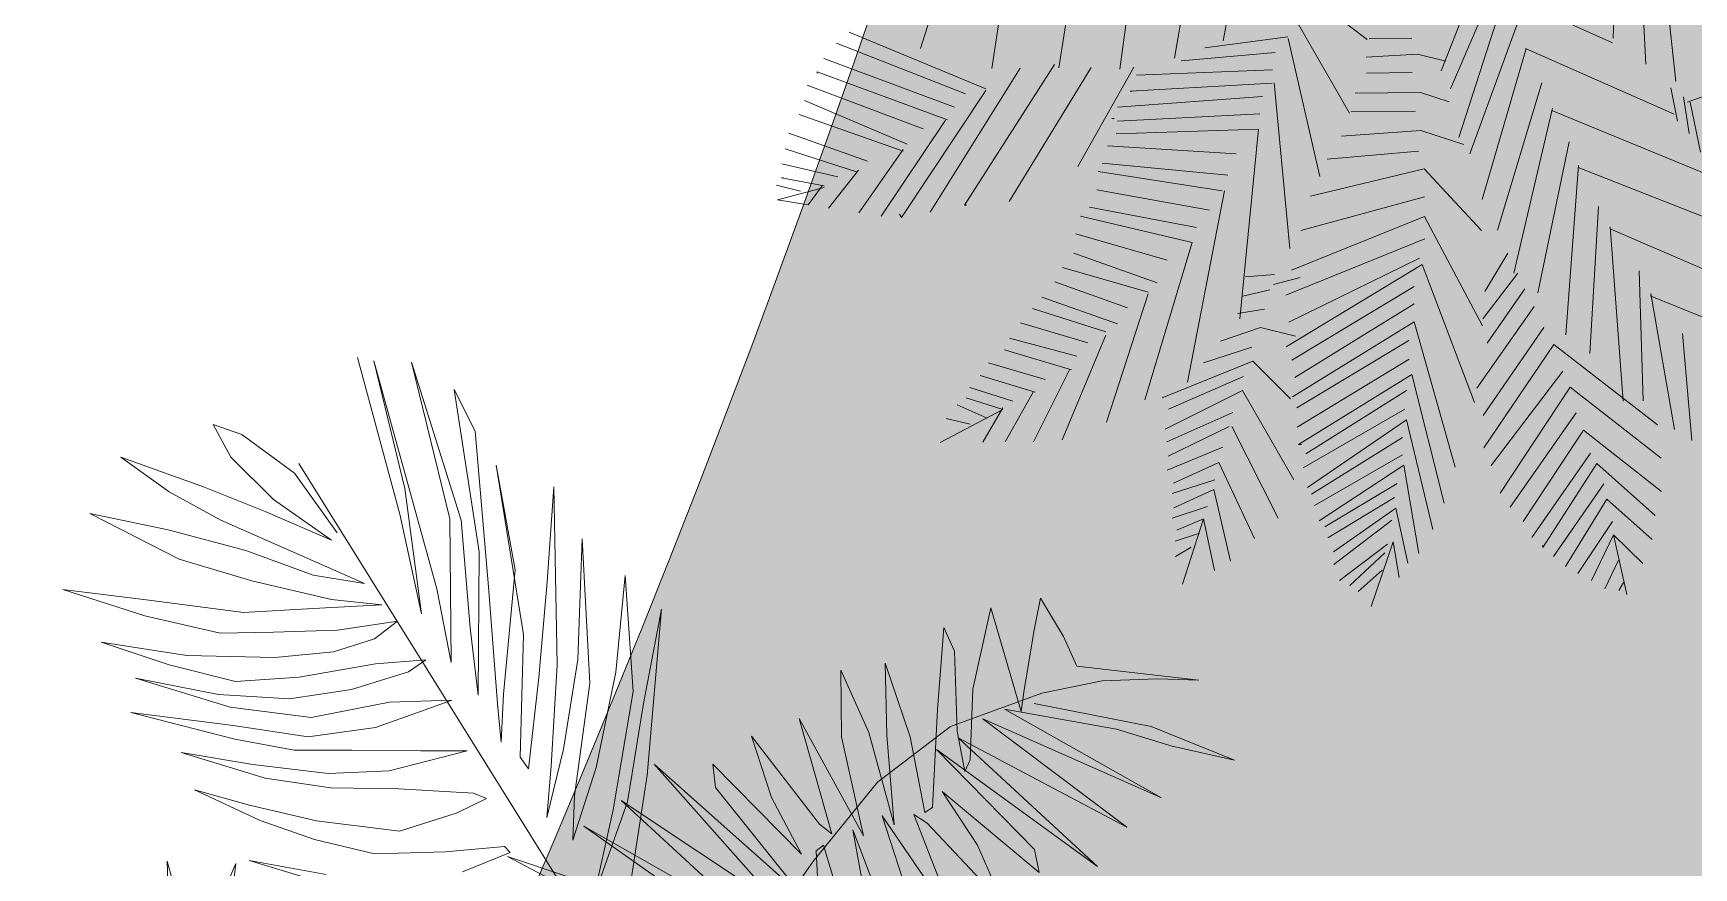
# Model space of a CAD drawing. Header units: metres. Extents: x 8 to 2416, y -346 to 476.
# Drawn here: x 22.432 to 26.308, y 31.567 to 33.515 of the extents above; entities that cross this region are included whole.
import ezdxf

# ---------------------------------------------------------------- set-up
doc = ezdxf.new("R2010")
doc.units = ezdxf.units.M
doc.layers.add('ARBOLES', color=86, linetype='Continuous', lineweight=0)
doc.layers.add('calle', color=254, linetype='Continuous', lineweight=0)
doc.layers.add('grama', color=7, linetype='Continuous', lineweight=0, true_color=0x698c45)

# ---------------------------------------------------------------- blocks, each defined once
blk = doc.blocks.new('A2')
at = {"layer": 'ARBOLES', "color": 87, "true_color": 0x4f6a34, "extrusion": (-5.0859915e-09, -1.3773533e-08, 1)}
for p, q in [((624.1013858907752, -0.4296008347607341, 1.082341424e-06), (616.2339066859686, 28.82510618856848, 1.4452681636e-06)), ((631.0247071129942, -14.3862692628474, 9.253207440000001e-07), (619.2518967571721, 28.24656852171579, 1.4526491277e-06)), ((619.2518967571721, 28.24656852171579, 1.4526491277e-06), (625.0812924136583, 4.394713311936882, 1.1537730702e-06)), ((635.5935848096112, -1.526365157667569, 1.1256843302e-06), (626.30456072521, 27.98464093477689, 1.4849112483e-06)), ((626.30456072521, 27.98464093477689, 1.4849112483e-06), (633.4500863218841, -1.277534087075337, 1.1182097982e-06)), ((638.226481719356, 15.09981446728552, 1.3680764547e-06), (634.2805413627639, 22.86001552385839, 1.4548928208e-06)), ((634.2805413627639, 22.86001552385839, 1.4548928208e-06), (638.9608968139921, -7.430373499105157, 1.0614913969e-06)), ((592.5956051539184, 10.21044308872679, 1.0686542875e-06), (589.3074247463642, 16.32432857062433, 1.1361404332e-06)), ((589.3074247463642, 16.32432857062433, 1.1361404332e-06), (594.6071306246766, 14.48599961165935, 1.1377744076e-06)), ((594.6071306246766, 14.48599961165935, 1.1377744076e-06), (604.465159987085, 7.253467502070164, 1.0882947415e-06)), ((640.6950813165273, -13.95716075511369, 9.80414525e-07), (638.226481719356, 15.09981446728552, 1.3680764547e-06)), ((581.0593922947126, 3.772863885371562, 9.213129978e-07), (572.0357225958118, 10.25134699871088, 9.646502914e-07)), ((572.0357225958118, 10.25134699871088, 9.646502914e-07), (587.4491429067749, 4.719721723099096, 9.668527926e-07)), ((600.522897416859, 2.307530780621974, 1.0001214052e-06), (592.5956051539184, 10.21044308872679, 1.0686542875e-06)), ((604.465159987085, 7.253467502070164, 1.0882947415e-06), (612.4567363463951, -3.869845607630992, 9.757325109e-07)), ((605.3040589968018, 9.054637984398523, 1.1173698557e-06), (657.5024008554223, -74.70868036064692, 2.291333507e-07)), ((647.2467244070741, -22.85959308096282, 8.911181808e-07), (642.0961304817154, 8.726746662131902, 1.2999777958e-06)), ((642.0961304817154, 8.726746662131902, 1.2999777958e-06), (645.6449004363491, -10.78942247105431, 1.0492202106e-06)), ((590.68457045447, -1.534082691470515, 8.971711683e-07), (581.0593922947126, 3.772863885371562, 9.213129978e-07)), ((587.4491429067749, 4.719721723099096, 9.668527926e-07), (598.9700806845788, 0.0963427425620012, 9.617679212e-07)), ((625.0812924136583, 4.394713311936882, 1.1537730702e-06), (628.1593465717788, -19.0190905435078, 8.469372281e-07)), ((652.8698728904633, 4.664745315947768, 1.2988248484e-06), (651.6614067657787, -13.05781208616326, 1.0485763713e-06)), ((653.484639460188, -28.56743271621441, 8.442270462e-07), (652.8698728904633, 4.664745315947768, 1.2988248484e-06)), ((598.9700806845788, 0.0963427425620012, 9.617679212e-07), (611.3603574169317, -5.294274645588273, 9.505369167e-07)), ((611.3603574169317, -5.294274645588273, 9.505369167e-07), (600.522897416859, 2.307530780621974, 1.0001214052e-06)), ((582.9009212833492, -8.827155048860249, 7.571322223e-07), (566.2545631556708, -0.3136984414902315, 7.89729362e-07)), ((566.2545631556708, -0.3136984414902315, 7.89729362e-07), (580.9024030458068, -3.319363556904463, 8.228295233e-07)), ((606.410539790613, -8.462013086455883, 8.817312366e-07), (590.68457045447, -1.534082691470515, 8.971711683e-07)), ((628.1593465717788, -19.0190905435078, 8.469372281e-07), (624.1013858907752, -0.4296008347607341, 1.082341424e-06)), ((633.4500863218841, -1.277534087075337, 1.1182097982e-06), (633.6868404037374, -28.09471956553966, 7.500465390000001e-07)), ((637.25118267047, -21.60797351288275, 8.575201641e-07), (635.5935848096112, -1.526365157667569, 1.1256843302e-06)), ((580.9024030458068, -3.319363556904463, 8.228295233e-07), (595.3736429421309, -7.217295256260398, 8.427418353e-07)), ((658.1731657785077, -5.005538729652542, 1.1926033747e-06), (657.3937167582047, -27.5242842097215, 8.784764203e-07)), ((659.6215893465987, -31.99989052809995, 8.281624501e-07), (658.1731657785077, -5.005538729652542, 1.1926033747e-06)), ((596.4925149383233, -12.83290827735806, 7.710855777e-07), (582.9009212833492, -8.827155048860249, 7.571322223e-07)), ((595.3736429421309, -7.217295256260398, 8.427418353e-07), (607.9359354850988, -11.83377380986536, 8.430483286e-07)), ((617.5547361877399, -13.34287049507519, 8.711838740000001e-07), (606.410539790613, -8.462013086455883, 8.817312366e-07)), ((638.9608968139921, -7.430373499105157, 1.0614913969e-06), (638.7733104089609, -34.20742487736244, 6.917227340000001e-07)), ((607.9359354850988, -11.83377380986536, 8.430483286e-07), (617.5547361877399, -13.34287049507519, 8.711838740000001e-07)), ((645.6449004363491, -10.78942247105431, 1.0492202106e-06), (643.4771809349833, -34.02326469513342, 7.181831157e-07)), ((666.2248729056391, -11.83670082906703, 1.1394650521e-06), (664.4469920156129, -29.90390229776145, 8.815735699999999e-07)), ((667.7133370841228, -33.53252885076924, 8.482071657e-07), (666.2248729056391, -11.83670082906703, 1.1394650521e-06)), ((576.5159368537578, -19.4042542371721, 5.789742216e-07), (561.1977166627983, -14.46785155855841, 5.690575893e-07)), ((561.1977166627983, -14.46785155855841, 5.690575893e-07), (577.7636741202559, -16.51871353924299, 6.250642926e-07)), ((611.3932493251058, -16.3334411206178, 7.986558812e-07), (596.4925149383233, -12.83290827735806, 7.710855777e-07)), ((633.6868404037374, -28.09471956553966, 7.500465390000001e-07), (631.0247071129942, -14.3862692628474, 9.253207440000001e-07)), ((642.3538582864308, -35.83705686594229, 6.874875801e-07), (640.6950813165273, -13.95716075511369, 9.80414525e-07)), ((651.6614067657787, -13.05781208616326, 1.0485763713e-06), (650.0807832610632, -30.91972035686584, 7.945157512e-07)), ((577.7636741202559, -16.51871353924299, 6.250642926e-07), (594.9242861632927, -18.79377786974676, 6.810073456e-07)), ((594.9242861632927, -18.79377786974676, 6.810073456e-07), (607.9687357418372, -17.99875574777579, 7.583015684e-07)), ((607.9687357418372, -17.99875574777579, 7.583015684e-07), (620.7941364761308, -17.36085833887871, 8.323175483e-07)), ((620.7941364761308, -17.36085833887871, 8.323175483e-07), (611.3932493251058, -16.3334411206178, 7.986558812e-07)), ((672.9605389616278, -18.1317282673744, 1.0870178243e-06), (669.6607591100585, -35.78493841722504, 8.270881001e-07)), ((670.3238983674772, -49.17918450321325, 6.459747306e-07), (672.9605389616278, -18.1317282673744, 1.0870178243e-06)), ((731.0998198420621, -33.08442492430037, 1.176762251e-06), (734.4891265896376, -17.91076543079131, 1.4029951356e-06)), ((734.4891265896376, -17.91076543079131, 1.4029951356e-06), (740.1416709554561, -37.27610277955182, 1.1650148156e-06)), ((742.601222337961, -22.00758989509937, 1.3878254386e-06), (743.7327444197526, -16.07307767194449, 1.47531955e-06)), ((743.7327444197526, -16.07307767194449, 1.47531955e-06), (748.0370841854826, -23.23854907398275, 1.3985175288e-06)), ((590.5639699655377, -22.62324731510048, 6.060854909e-07), (576.5159368537578, -19.4042542371721, 5.789742216e-07)), ((623.7158370400679, -20.4200715324502, 8.050411186e-07), (612.4725578801578, -22.05399415580237, 7.253530095e-07)), ((619.4002379170722, -23.70707285854093, 7.378183971e-07), (623.7158370400679, -20.4200715324502, 8.050411186e-07)), ((638.7733104089609, -34.20742487736244, 6.917227340000001e-07), (637.25118267047, -21.60797351288275, 8.575201641e-07)), ((724.5119248545083, -36.88403053135348, 1.0909222801e-06), (725.695625074004, -21.59808659749666, 1.3074840221e-06)), ((725.695625074004, -21.59808659749666, 1.3074840221e-06), (727.7252365024327, -26.01380875526134, 1.2569865138e-06)), ((581.0588464512086, -28.54813991004102, 4.761358103e-07), (568.3864624787251, -24.32962513831445, 4.697880257e-07)), ((568.3864624787251, -24.32962513831445, 4.697880257e-07), (584.3434429438612, -26.83007136199379, 5.165051138e-07)), ((600.5663670109057, -22.47912983156497, 6.589426039999999e-07), (590.5639699655377, -22.62324731510048, 6.060854909e-07)), ((612.4725578801578, -22.05399415580237, 7.253530095e-07), (600.5663670109057, -22.47912983156497, 6.589426039999999e-07)), ((611.7696050642559, -26.14373416187002, 6.654476287e-07), (619.4002379170722, -23.70707285854093, 7.378183971e-07)), ((646.5802492985954, -45.82045467259904, 5.714763099e-07), (647.2467244070741, -22.85959308096282, 8.911181808e-07)), ((740.6250683720973, -33.64284100375305, 1.2175162216e-06), (742.601222337961, -22.00758989509937, 1.3878254386e-06)), ((748.0370841854826, -23.23854907398275, 1.3985175288e-06), (750.5629763889018, -28.79006576211509, 1.3349001968e-06)), ((584.3434429438612, -26.83007136199379, 5.165051138e-07), (600.7637148298138, -27.14802082213954, 5.956391893e-07)), ((600.7637148298138, -27.14802082213954, 5.956391893e-07), (611.7696050642559, -26.14373416187002, 6.654476287e-07)), ((628.9623140801885, -27.59190688924471, 7.329431454e-07), (619.597585825417, -28.37596366104854, 6.745149855e-07)), ((625.7511282713673, -29.85702820532214, 6.854123586e-07), (628.9623140801885, -27.59190688924471, 7.329431454e-07)), ((657.3937167582047, -27.5242842097215, 8.784764203e-07), (654.7080671490866, -44.29038146007168, 6.33888836e-07)), ((727.7252365024327, -26.01380875526134, 1.2569865138e-06), (728.1938347947307, -40.94223689358964, 1.0537526036e-06)), ((593.4313048977898, -31.65477055725964, 4.962727488e-07), (581.0588464512086, -28.54813991004102, 4.761358103e-07)), ((605.3644406365975, -30.84027340263435, 5.681830789e-07), (593.4313048977898, -31.65477055725964, 4.962727488e-07)), ((619.597585825417, -28.37596366104854, 6.745149855e-07), (605.3644406365975, -30.84027340263435, 5.681830789e-07)), ((615.1306282722726, -33.12407664894984, 5.863977867e-07), (625.7511282713673, -29.85702820532214, 6.854123586e-07)), ((650.0807832610632, -30.91972035686584, 7.945157512e-07), (648.1297060473107, -47.96277255961697, 5.498495477e-07)), ((652.396615395304, -47.45405797206561, 5.785578094e-07), (653.484639460188, -28.56743271621441, 8.442270462e-07)), ((664.4469920156129, -29.90390229776145, 8.815735699999999e-07), (660.8100358478998, -47.70965287885895, 6.178279492e-07)), ((706.6281117936015, -42.01132818123514, 9.293443561e-07), (706.474541338148, -29.51998689899729, 1.1006131991e-06)), ((706.474541338148, -29.51998689899729, 1.1006131991e-06), (711.7072099815364, -41.21429045673145, 9.661546316e-07)), ((715.0763460834676, -41.70832014524701, 9.764854949e-07), (714.757296491647, -28.26066433770393, 1.160084542e-06)), ((714.757296491647, -28.26066433770393, 1.160084542e-06), (719.4055914732985, -41.9996809100819, 9.944909329e-07)), ((750.5629763889018, -28.79006576211509, 1.3349001968e-06), (773.3313227319678, -31.42831958916354, 1.4143617362e-06)), ((592.4513981886786, -36.47908470763475, 4.248411016e-07), (574.7975736019655, -31.06161534862302, 4.096715931e-07)), ((574.7975736019655, -31.06161534862302, 4.096715931e-07), (590.2723052832973, -34.09937752636974, 4.46535229e-07)), ((590.2723052832973, -34.09937752636974, 4.46535229e-07), (603.5501725805699, -34.91053821740071, 5.028938004e-07)), ((603.5501725805699, -34.91053821740071, 5.028938004e-07), (615.1306282722726, -33.12407664894984, 5.863977867e-07)), ((643.4771809349833, -34.02326469513342, 7.181831157e-07), (643.0237623185466, -42.96138134113083, 5.927675882e-07)), ((656.7358900351488, -53.0053858357636, 5.241659259e-07), (659.6215893465987, -31.99989052809995, 8.281624501e-07)), ((663.9812694534805, -55.61724068591487, 5.250413949e-07), (667.7133370841228, -33.53252885076924, 8.482071657e-07)), ((726.984592131158, -40.05996772297566, 1.0597543692e-06), (744.0146918202977, -33.83593419596308, 1.2320962421e-06)), ((730.6530506082757, -46.30364336248931, 9.924146455e-07), (731.0998198420621, -33.08442492430037, 1.176762251e-06)), ((740.1416709554561, -37.27610277955182, 1.1650148156e-06), (740.6250683720973, -33.64284100375305, 1.2175162216e-06)), ((744.0146918202977, -33.83593419596308, 1.2320962421e-06), (755.2747975951235, -31.51806069762118, 1.3212903512e-06)), ((755.2747975951235, -31.51806069762118, 1.3212903512e-06), (765.6312741765543, -31.14113643347771, 1.3791548816e-06)), ((765.6312741765543, -31.14113643347771, 1.3791548816e-06), (773.3313227319678, -31.42831958916354, 1.4143617362e-06)), ((607.5562437013058, -38.37858807745867, 4.755013449e-07), (592.4513981886786, -36.47908470763475, 4.248411016e-07)), ((622.2188842848052, -35.51688281533569, 5.894912017e-07), (607.5562437013058, -38.37858807745867, 4.755013449e-07)), ((633.8274641192712, -35.1393464025888, 6.537323501e-07), (622.2188842848052, -35.51688281533569, 5.894912017e-07)), ((627.9824962180572, -37.29040507321679, 5.943772156e-07), (633.8274641192712, -35.1393464025888, 6.537323501e-07)), ((643.0237623185466, -42.96138134113083, 5.927675882e-07), (642.3538582864308, -35.83705686594229, 6.874875801e-07)), ((669.6607591100585, -35.78493841722504, 8.270881001e-07), (666.6660575101102, -54.11250106462036, 5.594217849e-07)), ((723.5825457398911, -55.20210574225565, 8.33890853e-07), (724.5119248545083, -36.88403053135348, 1.0909222801e-06)), ((757.9739297581731, -40.53642047051724, 1.2108034387e-06), (737.0515353772472, -36.80355727772807, 1.1558070334e-06)), ((737.0515353772472, -36.80355727772807, 1.1558070334e-06), (766.3426635393017, -53.386671200075, 1.0763733953e-06)), ((742.5503139812023, -35.77502666359026, 1.1979402749e-06), (764.4055536469234, -40.0343488883854, 1.2504299224e-06)), ((593.3334493326772, -42.40492963721371, 3.477073857e-07), (573.9111655802798, -37.43935917463739, 3.173192646e-07)), ((573.9111655802798, -37.43935917463739, 3.173192646e-07), (593.005397573872, -39.88412300648794, 3.807593305e-07)), ((593.005397573872, -39.88412300648794, 3.807593305e-07), (607.0379267047682, -41.97861273468581, 4.232801308e-07)), ((607.0379267047682, -41.97861273468581, 4.232801308e-07), (619.5851927828186, -40.27700286494954, 5.105325988e-07)), ((619.5851927828186, -40.27700286494954, 5.105325988e-07), (627.9824962180572, -37.29040507321679, 5.943772156e-07)), ((704.7803596989618, -60.12297862751796, 6.704852901e-07), (698.7118475178567, -38.5732957726388, 9.364361562e-07)), ((698.7118475178567, -38.5732957726388, 9.364361562e-07), (710.6829774122815, -60.46212252436884, 6.958347439e-07)), ((713.3424892186513, -50.48217166607621, 8.468201804e-07), (726.984592131158, -40.05996772297566, 1.0597543692e-06)), ((766.3426635393017, -53.386671200075, 1.0763733953e-06), (733.008095759582, -38.62195773908992, 1.1101963353e-06)), ((733.008095759582, -38.62195773908992, 1.1101963353e-06), (759.8945764433353, -58.86069254687575, 9.681818657e-07)), ((764.4055536469234, -40.0343488883854, 1.2504299224e-06), (779.9735026617735, -46.36632708272371, 1.242394668e-06)), ((604.4213972654039, -44.467937110559, 3.75685693e-07), (593.3334493326772, -42.40492963721371, 3.477073857e-07)), ((693.5267765630431, -53.30071058112411, 7.072163961e-07), (689.8075251160166, -41.87353759251148, 8.456928588e-07)), ((689.8075251160166, -41.87353759251148, 8.456928588e-07), (702.485157914123, -58.31057407992052, 6.837751272e-07)), ((710.6829774122815, -60.46212252436884, 6.958347439e-07), (706.6281117936015, -42.01132818123514, 9.293443561e-07)), ((711.7072099815364, -41.21429045673145, 9.661546316e-07), (716.4155354342554, -58.41654534777989, 7.531653098e-07)), ((716.4155354342554, -58.41654534777989, 7.531653098e-07), (715.0763460834676, -41.70832014524701, 9.764854949e-07)), ((719.4055914732985, -41.9996809100819, 9.944909329e-07), (722.1746512418167, -56.11063678883096, 8.142166313e-07)), ((728.1938347947307, -40.94223689358964, 1.0537526036e-06), (729.6444061963555, -48.45538085595051, 9.576476613e-07)), ((759.8945764433353, -58.86069254687575, 9.681818657e-07), (728.398216925917, -42.15812462648286, 1.0380450196e-06)), ((728.398216925917, -42.15812462648286, 1.0380450196e-06), (754.3748766904088, -66.20696214515928, 8.389246333e-07)), ((768.3186453127937, -43.71088959224218, 1.2196929187e-06), (757.9739297581731, -40.53642047051724, 1.2108034387e-06)), ((598.9778899592542, -49.68685596163076, 2.761171103e-07), (583.2875142615782, -44.88980467351825, 2.623883373e-07)), ((583.2875142615782, -44.88980467351825, 2.623883373e-07), (596.6984450914838, -47.14945537097675, 2.994728439e-07)), ((615.1979319017362, -44.49583378548844, 4.301108205e-07), (604.4213972654039, -44.467937110559, 3.75685693e-07)), ((628.0308002620962, -44.57988999207882, 4.942209287e-07), (615.1979319017362, -44.49583378548844, 4.301108205e-07)), ((622.1348280837312, -48.34975145503789, 4.123097533e-07), (636.6896469518607, -44.60839995524252, 5.378670663e-07)), ((636.6896469518607, -44.60839995524252, 5.378670663e-07), (628.0308002620962, -44.57988999207882, 4.942209287e-07)), ((648.1297060473107, -47.96277255961697, 5.498495477e-07), (646.5802492985954, -45.82045467259904, 5.714763099e-07)), ((654.7080671490866, -44.29038146007168, 6.33888836e-07), (651.5613021517387, -57.08718188887914, 4.416272635e-07)), ((754.3748766904088, -66.20696214515928, 8.389246333e-07), (724.3535405305953, -44.35035709359492, 9.872790438e-07)), ((724.3535405305953, -44.35035709359492, 9.872790438e-07), (742.6096033816975, -63.02778900717831, 8.228749996e-07)), ((729.6444061963555, -48.45538085595051, 9.576476613e-07), (730.6530506082757, -46.30364336248931, 9.924146455e-07)), ((779.9735026617735, -46.36632708272371, 1.242394668e-06), (768.3186453127937, -43.71088959224218, 1.2196929187e-06)), ((596.6984450914838, -47.14945537097675, 2.994728439e-07), (610.7711067635513, -48.81960585403228, 3.480424085e-07)), ((610.7711067635513, -48.81960585403228, 3.480424085e-07), (622.1348280837312, -48.34975145503789, 4.123097533e-07)), ((651.5613021517387, -57.08718188887914, 4.416272635e-07), (652.396615395304, -47.45405797206561, 5.785578094e-07)), ((660.8100358478998, -47.70965287885895, 6.178279492e-07), (656.4149211405391, -61.27430166427732, 4.08641296e-07)), ((667.2076639127221, -69.41857688948193, 3.513576504e-07), (670.3238983674772, -49.17918450321325, 6.459747306e-07)), ((695.1377560169992, -73.60651100572288, 4.357272122e-07), (671.6482042387609, -47.12303702014503, 6.810305542e-07)), ((671.6482042387609, -47.12303702014503, 6.810305542e-07), (699.3781577622646, -71.82205505191511, 4.818721223e-07)), ((683.0444243448222, -51.44217643764435, 6.795018233e-07), (682.5881849568627, -47.07423723118369, 7.373433484e-07)), ((682.5881849568627, -47.07423723118369, 7.373433484e-07), (699.1336026440782, -63.90586606193278, 5.896622071e-07)), ((598.0668516265004, -57.61344334859528, 1.623064644e-07), (585.8084577605387, -51.87302954611531, 1.790261565e-07)), ((585.8084577605387, -51.87302954611531, 1.790261565e-07), (596.0723963807008, -54.74401966434555, 1.916847838e-07)), ((611.2694709707397, -51.52448207106509, 3.133213828e-07), (598.9778899592542, -49.68685596163076, 2.761171103e-07)), ((623.9446475138442, -51.70889067435632, 3.752472647e-07), (611.2694709707397, -51.52448207106509, 3.133213828e-07)), ((637.9094872879907, -52.49939510964518, 4.353842819e-07), (623.9446475138442, -51.70889067435632, 3.752472647e-07)), ((640.3184988733695, -53.5275168626844, 4.334756254e-07), (637.9094872879907, -52.49939510964518, 4.353842819e-07)), ((699.3781577622646, -71.82205505191511, 4.818721223e-07), (683.0444243448222, -51.44217643764435, 6.795018233e-07)), ((701.2557438604657, -65.35816151215343, 5.804521599e-07), (713.3424892186513, -50.48217166607621, 8.468201804e-07)), ((743.4925625044114, -67.32981537505493, 7.681116201e-07), (725.3742712625653, -52.20427092360503, 8.842943305e-07)), ((725.3742712625653, -52.20427092360503, 8.842943305e-07), (731.9954087567506, -62.20758853398882, 7.801883544e-07)), ((596.0723963807008, -54.74401966434555, 1.916847838e-07), (608.5589640243862, -57.65396187065221, 2.151111755e-07)), ((634.8313649554633, -56.21300829627095, 3.685794043e-07), (640.3184988733695, -53.5275168626844, 4.334756254e-07)), ((656.4149211405391, -61.27430166427732, 4.08641296e-07), (656.7358900351488, -53.0053858357636, 5.241659259e-07)), ((666.6660575101102, -54.11250106462036, 5.594217849e-07), (660.3689421596711, -71.87414568513321, 2.827541121e-07)), ((660.3689421596711, -71.87414568513321, 2.827541121e-07), (663.9812694534805, -55.61724068591487, 5.250413949e-07)), ((690.202911339661, -76.672904202177, 3.683935665e-07), (665.4337895421218, -53.8917748854801, 5.561946598e-07)), ((665.4337895421218, -53.8917748854801, 5.561946598e-07), (695.1377560169992, -73.60651100572288, 4.357272122e-07)), ((699.1336026440782, -63.90586606193278, 5.896622071e-07), (693.5267765630431, -53.30071058112411, 7.072163961e-07)), ((722.1746512418167, -56.11063678883096, 8.142166313e-07), (723.5825457398911, -55.20210574225565, 8.33890853e-07)), ((608.1983410614554, -61.15363315590748, 1.650742123e-07), (598.0668516265004, -57.61344334859528, 1.623064644e-07)), ((608.5589640243862, -57.65396187065221, 2.151111755e-07), (624.0531724199428, -59.58041045490697, 2.673805842e-07)), ((624.0531724199428, -59.58041045490697, 2.673805842e-07), (634.8313649554633, -56.21300829627095, 3.685794043e-07)), ((686.0004501191006, -78.08545646145272, 3.275640494e-07), (658.4793267058042, -58.70614750316715, 4.545134011e-07)), ((658.4793267058042, -58.70614750316715, 4.545134011e-07), (690.202911339661, -76.672904202177, 3.683935665e-07)), ((702.485157914123, -58.31057407992052, 6.837751272e-07), (704.7803596989618, -60.12297862751796, 6.704852901e-07)), ((728.2816074263505, -77.37298937761177, 5.524188440000001e-07), (714.2188867127423, -56.76550110867498, 7.647338854e-07)), ((714.2188867127423, -56.76550110867498, 7.647338854e-07), (720.0659942105898, -74.72893868451277, 5.470522246e-07)), ((722.5883636372329, -58.10163763065713, 7.888976533e-07), (720.126279431701, -56.52337801117073, 7.981137249e-07)), ((720.126279431701, -56.52337801117073, 7.981137249e-07), (728.2816074263505, -77.37298937761177, 5.524188440000001e-07)), ((736.8188152064986, -73.21430742012643, 6.531187531e-07), (722.5883636372329, -58.10163763065713, 7.888976533e-07)), ((619.3814895503363, -63.81186172723142, 1.853384114e-07), (608.1983410614554, -61.15363315590748, 1.650742123e-07)), ((715.0897117756903, -76.02088360485676, 5.039482486e-07), (708.7149074749809, -59.36412019535089, 7.009485282e-07)), ((708.7149074749809, -59.36412019535089, 7.009485282e-07), (711.6883463208466, -75.86008558938026, 4.888636896e-07)), ((607.5201073141649, -68.5687138226889, 5.94928632e-08), (595.9796926616508, -65.05664974291875, 4.9171943e-08)), ((595.9796926616508, -65.05664974291875, 4.9171943e-08), (610.3700541255436, -67.68557357077015, 8.61516298e-08)), ((632.643852426897, -63.4985203813231, 2.571064933e-07), (619.3814895503363, -63.81186172723142, 1.853384114e-07)), ((643.6497411678362, -62.49423356424535, 3.269149272e-07), (632.643852426897, -63.4985203813231, 2.571064933e-07)), ((635.8356519587692, -67.2188970335323, 2.22097228e-07), (644.7547692092475, -63.59004361484295, 3.174419145e-07)), ((644.7547692092475, -63.59004361484295, 3.174419145e-07), (643.6497411678362, -62.49423356424535, 3.269149272e-07)), ((659.095896749967, -72.18415727031395, 2.720094592e-07), (644.2249804045023, -64.3540336661174, 3.04224571e-07)), ((644.2249804045023, -64.3540336661174, 3.04224571e-07), (655.5627480270733, -68.14112619159954, 3.097267168e-07)), ((703.2100630322323, -62.2244201663641, 6.335545003e-07), (701.8981893693127, -63.26681340878441, 6.125248844e-07)), ((701.8981893693127, -63.26681340878441, 6.125248844e-07), (702.7721089539112, -81.58761816845228, 3.646274235e-07)), ((707.3514136491636, -75.99525830403115, 4.649442812e-07), (703.2100630322323, -62.2244201663641, 6.335545003e-07)), ((731.9954087567506, -62.20758853398882, 7.801883544e-07), (736.8188152064986, -73.21430742012643, 6.531187531e-07)), ((742.6096033816975, -63.02778900717831, 8.228749996e-07), (743.4925625044114, -67.32981537505493, 7.681116201e-07)), ((581.3053131292768, -83.95177437472898, -2.857144483e-07), (580.6944366621268, -65.22062160231168, -3.08272105e-08)), ((580.6944366621268, -65.22062160231168, -3.08272105e-08), (585.867410458715, -83.55566355699847, -2.570558147e-07)), ((585.867410458715, -83.55566355699847, -2.570558147e-07), (593.5155961882652, -65.63691331144386, 2.864729e-08)), ((593.5155961882652, -65.63691331144386, 2.864729e-08), (591.0949764465157, -85.40476435349944, -2.559371095e-07)), ((687.3211355868862, -85.08788697191102, 2.378328369e-07), (701.2557438604657, -65.35816151215343, 5.804521599e-07))]:
    blk.add_line(p, q, dxfattribs=at)
blk = doc.blocks.new('palma a')
at = {"layer": 'ARBOLES', "color": 87, "true_color": 0x4f6a34}
for p, q in [((1165.603320290823, 92.08187495957111), (1165.59013454327, 91.74539859333014)), ((1165.664998912207, 92.07101047205191), (1165.684975817567, 91.67057633081701)), ((1165.237857126549, 92.01889476759224), (1165.09308029737, 91.65154333142922)), ((1165.727536417098, 92.03876286793114), (1165.771608770682, 91.62014287394697)), ((1164.372238661278, 91.97918225915976), (1164.321946312811, 91.68765499718918)), ((1164.513021175126, 92.00015806112086), (1164.462467842905, 91.73823024292483)), ((1163.650358550879, 91.91361381949542), (1163.587493378623, 91.7157145595434)), ((1163.832427367259, 91.915219153766), (1163.793576912993, 91.65832814615197)), ((1164.026329553467, 91.90706157672196), (1163.987392104628, 91.66003705037554)), ((1164.20226419847, 91.93821456981857), (1164.163631230676, 91.65665735904054)), ((1165.265397696114, 91.93666316083213), (1165.120309943153, 91.5990237903373)), ((1164.879464164298, 91.74190697625426), (1164.725717351053, 91.85895834199238)), ((1165.280187364059, 91.88112652478459), (1165.14412016722, 91.45859529252225)), ((1165.288916231284, 91.86738934117871), (1165.588335468446, 91.73188789940778)), ((1163.776479317614, 91.59897390365474), (1163.381496838844, 91.76323449166739)), ((1164.82847585916, 91.5293115643585), (1164.673380629928, 91.79929338963638)), ((1165.312515281923, 91.78331398581007), (1165.175808186695, 91.41115146972638)), ((1163.717858627311, 91.58473606116814), (1163.345057736098, 91.73136951105373)), ((1164.650322852326, 91.74975384344867), (1164.409783143445, 91.71803121561088)), ((1164.650366349617, 91.74482060280096), (1164.741987444549, 91.3460048863974)), ((1165.008638130925, 91.7460376056389), (1164.884811758498, 91.74494580571836)), ((1165.339206111764, 91.7158771323733), (1165.211483170004, 91.27960532530898)), ((1165.336849903007, 91.71585635724693), (1165.767219384264, 91.5262529373628)), ((1163.685895011767, 91.54601307721634), (1163.307761202683, 91.68683333256084)), ((1163.975558734791, 91.66979996168075), (1163.714832069509, 91.26294390605992)), ((1164.613271031065, 91.70411042626793), (1164.341577791273, 91.68057222178341)), ((1165.02452504747, 91.69928838387489), (1164.876581615522, 91.69107686558334)), ((1165.02452504747, 91.69928838387489), (1165.106932362838, 91.679293762892)), ((1165.106932362838, 91.679293762892), (1165.106932362838, 91.679293762892)), ((1163.288526274531, 91.64894139754651), (1163.288569771821, 91.64400815691741)), ((1163.665671703969, 91.50919165775927), (1163.288526274531, 91.64894139754651)), ((1163.875801539749, 91.65905313582257), (1163.615161869039, 91.24233059894345)), ((1164.081363106629, 91.66086560999904), (1163.843955202675, 91.27394965680041)), ((1164.204700046754, 91.66195309450488), (1164.042773636117, 91.37437515861046)), ((1164.605635989391, 91.65406960538553), (1164.212723525727, 91.63907287739026)), ((1165.009519313541, 91.64609837253138), (1164.877617308124, 91.64493536826814)), ((1163.5949134375, 91.48370502814006), (1163.259985237558, 91.60952977334247)), ((1163.776522814905, 91.59404066304425), (1163.533067734164, 91.22680588737629)), ((1164.576703167899, 91.57693218963334), (1164.157007494168, 91.54632284722092)), ((1164.604511778177, 91.61614206660452), (1164.193562633579, 91.59278415572588)), ((1164.193562633579, 91.59278415572588), (1164.199435821202, 91.59283594070233)), ((1164.6103849658, 91.61619385158097), (1164.655716516383, 91.13803200528136)), ((1165.033721849457, 91.58885629272763), (1164.844605207924, 91.58718881648525)), ((1165.033721849457, 91.58885629272763), (1165.116190061042, 91.56195513485102)), ((1165.383978387431, 91.61672506550002), (1165.255821408122, 91.19082032054138)), ((1165.757230734953, 91.60214267756805), (1165.776720863919, 91.5056154922054)), ((1165.793533545824, 91.57612886062421), (1165.810616831871, 91.47056631122274)), ((1165.804190067362, 91.56111428375989), (1165.924968973534, 91.6036216564961)), ((1163.537244527447, 91.41925405693439), (1163.236755018168, 91.52514431700267)), ((1163.549541271103, 91.43909764530457), (1163.252299358426, 91.56525467743933)), ((1164.569068126216, 91.52689136875087), (1164.157363356378, 91.50596277231014)), ((1165.018577804055, 91.53469889380794), (1164.832838245411, 91.53306119392708)), ((1165.116190061042, 91.56195513485102), (1165.116190061042, 91.56195513485102)), ((1165.414730681015, 91.54386620102088), (1165.303818041853, 91.0663001706025)), ((1165.412983532639, 91.53694372227449), (1166.020958109385, 91.28674261486353)), ((1165.813508858395, 91.5611964492559), (1165.842744051835, 91.41640567119788)), ((1163.659798516337, 91.50913987278275), (1163.474292360627, 91.23122127824074)), ((1164.141399901608, 91.51338624085338), (1164.147273089231, 91.51343802582983)), ((1164.56457389165, 91.48258207474612), (1164.15353775248, 91.4690906451351)), ((1164.56457389165, 91.48258207474612), (1164.510670214681, 90.93447451502976)), ((1165.034696188771, 91.4783517025947), (1164.804589026274, 91.4625086577574)), ((1165.034696188771, 91.4783517025947), (1165.158398506138, 91.43799996582163)), ((1163.402683179566, 91.35886411490776), (1163.196512650605, 91.42611700955733)), ((1163.434214177146, 91.39002934151637), (1163.207367783337, 91.4706776780454)), ((1164.500096056189, 91.41095976470419), (1164.128379697427, 91.43459108154654)), ((1165.463551017541, 91.44636353286405), (1165.373182000423, 91.00925962487935)), ((1163.348463845825, 91.34506593694898), (1163.186612269743, 91.382080016668)), ((1163.537201030156, 91.42418729756349), (1163.409600302158, 91.240518124767)), ((1164.47641142347, 91.34924508515006), (1164.112669022763, 91.38447905631213)), ((1165.027670186209, 91.41945559840683), (1164.764052579399, 91.39598859826492)), ((1165.490194354058, 91.37876180655292), (1165.453405671393, 90.88803519305986)), ((1163.185505729303, 91.34214834889102), (1163.191378916926, 91.34220013386746)), ((1163.309060155881, 91.31856963025135), (1163.185505729303, 91.34214834889102)), ((1163.408512869889, 91.36384914052255), (1163.321371995916, 91.25454107200733)), ((1164.460422416871, 91.30405328248469), (1164.101636004244, 91.36009328649719)), ((1165.043892990758, 91.36791961145676), (1164.715664342022, 91.2890477470545)), ((1165.043892990758, 91.36791961145676), (1165.209925545645, 91.18979963184819)), ((1165.488995369867, 91.37184416107104), (1166.143624797967, 91.11514734425552)), ((1163.241144601571, 91.3037564708122), (1163.171003269996, 91.32043654146571)), ((1163.174324818828, 91.27791265074104), (1163.309103653172, 91.31363638961292)), ((1163.303186968259, 91.3185178452749), (1163.262553125079, 91.2638897035008)), ((1164.423455052849, 91.24883115643416), (1164.097195589581, 91.3074603144737)), ((1164.466295604494, 91.30410506746114), (1164.359576736183, 90.75059820231807)), ((1165.044990713728, 91.28698633241058), (1164.687801329908, 91.18965609843437)), ((1163.262553125079, 91.2638897035008), (1163.174324818828, 91.27791265074104)), ((1163.533067734164, 91.22680588737629), (1163.52710755196, 91.23662058365805)), ((1163.714832069509, 91.26294390605992), (1163.720705257132, 91.26299569103637)), ((1164.386209356902, 91.19852925295277), (1164.076101159597, 91.25730081967755)), ((1165.548659915366, 91.25875229484288), (1165.522794287209, 90.8337494715672)), ((1164.373629521216, 91.15527928892723), (1164.049908245182, 91.23136296530569)), ((1165.0451109149, 91.22978887380455), (1164.659994885726, 91.07443761094105)), ((1165.0451109149, 91.22978887380455), (1165.212361393929, 90.91353815655312)), ((1165.582224744872, 91.19998933624086), (1165.619560018695, 90.69610213969166)), ((1165.583766581576, 91.19309585708136), (1166.229259907264, 90.91559726411643)), ((1164.300899616888, 91.10359623184557), (1164.036400827453, 91.18006846480179)), ((1164.373629521216, 91.15527928892723), (1164.236674768966, 90.70017831150255)), ((1165.046058300359, 91.16590610768758), (1164.643683154148, 91.00282749926026)), ((1164.271865120469, 91.0379902660705), (1164.031508500899, 91.12428565370237)), ((1165.038106376368, 91.09158563718532), (1164.645498638997, 90.85328343275964)), ((1165.030398463153, 91.11002835746456), (1164.65245356573, 90.92410046212947)), ((1165.038106376368, 91.09158563718532), (1165.189642684535, 90.69231147941406)), ((1165.286025166089, 91.12381461162559), (1165.219694136264, 91.0136724673577)), ((1164.245680814892, 91.01107604117288), (1163.998354475282, 91.08289968160709)), ((1164.610855301808, 91.06212184007715), (1164.527457931756, 91.05562033689051)), ((1164.60846048984, 91.03323543774678), (1164.685616601012, 91.05340295211005)), ((1165.314617773374, 91.06639539382341), (1165.213268099961, 90.93426737259975)), ((1165.666054399315, 91.07334778252185), (1165.677451412925, 90.69672495438873)), ((1164.157148076015, 90.91973326244722), (1163.938411206826, 90.99660898666914)), ((1164.18635203063, 90.96612014491772), (1163.975707740251, 91.0411451651621)), ((1164.245724312183, 91.00614280053446), (1164.125649668867, 90.63506226876194)), ((1164.597785667355, 91.01779927461226), (1164.519873727541, 90.99981379101018)), ((1165.014975867431, 91.02724389063756), (1164.661495110434, 90.81462289171702)), ((1165.33539403825, 91.02045878791489), (1165.226399665509, 90.86381108726283)), ((1165.697297167746, 91.00069881032393), (1166.249115413463, 90.7776308574748)), ((1165.699044316131, 91.0076212890704), (1165.768295101335, 90.614528678513)), ((1164.123344312456, 90.89652402216967), (1163.911300595882, 90.96372513183356)), ((1164.58212583015, 90.96192152438925), (1164.504163052877, 90.94970176577579)), ((1165.015416458739, 90.97727427408846), (1164.670011334733, 90.76472447950131)), ((1165.362064275431, 90.97011470494871), (1165.196396507891, 90.7338134720045)), ((1164.071482473791, 90.86516031623219), (1163.87714196176, 90.92303057021479)), ((1164.570884653442, 90.90948509803144), (1164.45523639119, 90.86949097655858)), ((1164.570884653442, 90.90948509803144), (1164.671640028333, 90.88439052374639)), ((1165.014900497308, 90.92561125510335), (1164.663222384702, 90.70839115617578)), ((1165.014900497308, 90.92561125510335), (1165.133729643392, 90.50532749081972)), ((1165.39021444902, 90.90946280046653), (1165.214787371536, 90.6542044055144)), ((1164.039518858247, 90.82643733228039), (1163.845229183665, 90.87854186128362)), ((1164.123431307037, 90.88665754090215), (1163.996874514019, 90.5845905929699)), ((1164.545405454598, 90.85204046271105), (1164.40581757005, 90.80660236254465)), ((1165.000197212841, 90.87142690731636), (1164.676174597752, 90.67636416594202)), ((1165.418951360935, 90.86010310779179), (1165.216556495144, 90.56131438095)), ((1165.418951360935, 90.86010310779179), (1165.719223145006, 90.62791014966629)), ((1165.791490624597, 90.89185829120242), (1165.818445800496, 90.58264466327878)), ((1163.948588121439, 90.75836355822486), (1163.78394299278, 90.80688535314948)), ((1164.024457063229, 90.78711238369216), (1163.830119904105, 90.84460236703649)), ((1164.5485453224, 90.81185205438058), (1164.286546708503, 90.70561015246889)), ((1164.5485453224, 90.81185205438058), (1164.657777994998, 90.70238762880592)), ((1165.000671695788, 90.81761347410819), (1164.676666026519, 90.62062882439503)), ((1163.760294111965, 90.76998233786365), (1163.760294111965, 90.76998233786365)), ((1163.919305150753, 90.722048125928), (1163.760294111965, 90.76998233786365)), ((1164.018583875597, 90.78706059871563), (1163.914693384563, 90.57893236267024)), ((1164.521924171705, 90.7672628832118), (1164.304695480464, 90.6730887661803)), ((1165.008017751191, 90.77359494472448), (1164.680885234192, 90.57040541645767)), ((1165.008017751191, 90.77359494472448), (1165.101753235804, 90.40143944170308)), ((1165.445170426327, 90.78309154637246), (1165.237593329284, 90.51025115909334)), ((1163.82576912165, 90.67188715999472), (1163.719747263368, 90.70548771483135)), ((1163.854914669512, 90.69603177437705), (1163.730732434866, 90.73530004935787)), ((1163.91343196313, 90.72199634095155), (1163.832468757807, 90.57820737299963)), ((1164.286546708503, 90.70561015246889), (1164.286546708503, 90.70561015246889)), ((1164.518358660015, 90.72714129582799), (1164.295081275867, 90.61474506789078)), ((1164.518358660015, 90.72714129582799), (1164.667572495039, 90.46862741192861)), ((1164.993392516325, 90.72721257830571), (1164.701570758253, 90.54396610426045)), ((1165.46664144782, 90.73619627138852), (1165.264307478227, 90.43050100766217)), ((1165.46664144782, 90.73619627138852), (1165.729394482929, 90.53130079881686)), ((1163.644526753795, 90.57655025375252), (1163.82576912165, 90.67188715999472)), ((1163.779965740471, 90.6473194922927), (1163.693486738918, 90.68499814587648)), ((1163.825725624359, 90.67682040063315), (1163.767863693929, 90.57763773825845)), ((1164.490536714025, 90.66319501608399), (1164.300142070291, 90.57886778849021)), ((1164.988483243951, 90.6733516755358), (1164.693850987482, 90.5035348250257)), ((1165.483924300232, 90.66234360859121), (1165.292498469151, 90.38964562999735)), ((1163.73166445494, 90.62959509127109), (1163.661523123365, 90.64627516193391)), ((1164.295081275867, 90.61474506789078), (1164.295081275867, 90.61474506789078)), ((1164.480611014613, 90.62287665598728), (1164.303501303888, 90.53687044989877)), ((1164.488343806622, 90.62294483743796), (1164.622149327288, 90.35779935733011)), ((1164.992729853778, 90.64222574603198), (1164.70664875394, 90.44630524947559)), ((1164.992729853778, 90.64222574603198), (1165.069533243377, 90.32517754014289)), ((1165.505012743681, 90.61220726949864), (1165.330269769936, 90.34819772353913)), ((1165.505012743681, 90.61220726949864), (1165.730247029828, 90.43460928246219)), ((1164.461807242367, 90.56299470038678), (1164.300870740531, 90.49622573034847)), ((1164.680885234192, 90.57040541645767), (1164.689107696856, 90.57047791542465)), ((1164.9811362812, 90.59063841305132), (1164.718755719217, 90.42687210490044)), ((1164.450596161221, 90.51868019758794), (1164.319654123935, 90.45906401334827)), ((1164.450596161221, 90.51868019758794), (1164.553069626139, 90.29872862469624)), ((1164.981576872509, 90.54066879649291), (1164.72711943113, 90.39427086764108)), ((1165.525336160139, 90.54546322223112), (1165.355191163068, 90.30178374681799)), ((1165.543140454705, 90.51584441513724), (1165.386852374415, 90.27271881080465)), ((1165.543140454705, 90.51584441513724), (1165.712218409842, 90.36537958264415)), ((1165.729394482929, 90.53130079881686), (1165.729394482929, 90.53130079881686)), ((1164.438410688562, 90.46860757924915), (1164.314923232526, 90.42907761274736)), ((1164.985664419039, 90.51092904630653), (1164.740391151544, 90.34990372897985)), ((1164.985664419039, 90.51092904630653), (1165.02902989208, 90.25574967648156)), ((1164.435817813204, 90.44060103525321), (1164.320284090279, 90.38761644719406)), ((1164.435817813204, 90.44060103525321), (1164.484047194668, 90.23316265875539)), ((1164.70664875394, 90.44630524947559), (1164.70664875394, 90.44630524947559)), ((1164.966154276777, 90.45788432966582), (1164.757272351629, 90.33303088370448)), ((1164.958434506005, 90.41745305042174), (1164.765636063552, 90.30042964646384)), ((1165.563801955102, 90.45738772604246), (1165.417595778043, 90.24659430524986)), ((1164.41755350006, 90.3915413678397), (1164.315550227848, 90.35796700458276)), ((1164.320284090279, 90.38761644719406), (1164.320284090279, 90.38761644719406)), ((1164.962093162737, 90.38639388550345), (1164.782295115614, 90.26048124435427)), ((1164.962093162737, 90.38639388550345), (1164.996383626204, 90.22783353308472)), ((1165.572010270902, 90.41249285837674), (1165.452571081295, 90.2180416742288)), ((1165.572010270902, 90.41249285837674), (1165.70350858087, 90.29623204832197)), ((1164.40563115081, 90.35589027670986), (1164.328589578973, 90.3227322957604)), ((1164.40563115081, 90.35589027670986), (1164.345429635032, 90.16698305978585)), ((1164.40563115081, 90.35589027670986), (1164.437879521238, 90.20677263690662)), ((1164.950935030888, 90.35203696289379), (1164.782465162296, 90.22369572199588)), ((1165.588994765769, 90.34805256432455), (1165.488025188559, 90.19724179298512)), ((1164.394004433888, 90.31445142166788), (1164.324218964514, 90.29077141740122)), ((1164.370133397135, 90.27387773372908), (1164.324608718363, 90.2465675258407)), ((1164.938339217822, 90.28257833536317), (1164.799470795447, 90.17774779969332)), ((1164.890587743155, 90.10257338262974), (1164.954723246972, 90.28962987019112)), ((1164.954723246972, 90.28962987019112), (1164.972081615416, 90.186176814886)), ((1165.386852374415, 90.27271881080465), (1165.386791478207, 90.27962534769843)), ((1165.591561296084, 90.3090591361297), (1165.527486786795, 90.17725977689929)), ((1165.591561296084, 90.3090591361297), (1165.676161169851, 90.2269201830079)), ((1165.630358865386, 90.13672437604843), (1165.591561296084, 90.3090591361297)), ((1164.930230354753, 90.25767357653712), (1164.828769348767, 90.16259814674461)), ((1165.606128889274, 90.23672428992518), (1165.566479394589, 90.15372621007016)), ((1164.922595313079, 90.20763275563608), (1164.853148760096, 90.14551458480679)), ((1165.62016443544, 90.17149808065352), (1165.606908396973, 90.14831650680415))]:
    blk.add_line(p, q, dxfattribs=at)

msp = doc.modelspace()

# ---------------------------------------------------------------- hatches: boundary and pattern name
at = {"layer": 'grama', "transparency": 33554495}
h = msp.add_hatch(color=256, dxfattribs=at)
h.dxf.hatch_style = 1
edge = h.paths.add_edge_path()
edge.add_line((80.80908782483488, 57.95660222862654), (21.06070735335146, 57.94696325159163))
edge.add_line((21.06070735335146, 57.94696325159163), (21.03852689643901, 56.94695966029047))
edge.add_line((21.03852689643901, 56.94695966029047), (37.35087400690438, 56.94959126867795))
edge.add_arc((37.35097080260155, 56.3495912764858), 0.599999999999992, 0.009243308245288517, 90.00924330824529, ccw=False)
edge.add_line((37.9509707947937, 56.34968807218297), (37.95135797758243, 53.9496881034143))
edge.add_arc((37.35135798539028, 53.94959130771713), 0.599999999999992, -89.9907566917492, 0.009243308245288517, ccw=False)
edge.add_line((37.35145478108751, 53.34959131552498), (36.05147892461342, 53.34938159540658))
edge.add_arc((36.05152732246206, 53.0493815993105), 0.3000000000000032, 90.00924330825485, 180.0138504689045)
edge.add_line((35.75152733122752, 53.04930907842561), (35.75155180321184, 52.94807486002907))
edge.add_line((35.75155180321184, 52.94807486002907), (52.3265516406195, 52.95357486002908))
edge.add_line((52.3265516406195, 52.95357486002908), (52.32655164061939, 53.25357486002915))
edge.add_line((52.32655164061939, 53.25357486002915), (62.20155164061993, 53.25357486002903))
edge.add_line((62.20155164061993, 53.25357486002903), (62.20155180321154, 47.44807486002907))
edge.add_line((62.20155180321154, 47.44807486002907), (63.20155164061981, 47.44807486002907))
edge.add_line((63.20155164061981, 47.44807486002907), (63.20155164061981, 53.25491652137001))
edge.add_line((63.20155164061981, 53.25491652137001), (70.76337237515551, 53.25291498430582))
edge.add_line((70.76337237515551, 53.25291498430582), (70.76337237515551, 47.74607332296489))
edge.add_line((70.76337237515551, 47.74607332296489), (71.36337237515554, 47.74807486002908))
edge.add_line((71.36337237515554, 47.74807486002908), (71.36337237515554, 38.16175818271091))
edge.add_line((71.36337237515554, 38.16175818271091), (70.76337237515551, 38.1624484214359))
edge.add_line((70.76337237515551, 38.1624484214359), (70.76337237515551, 32.65422628264497))
edge.add_line((70.76337237515551, 32.65422628264497), (63.20155164061993, 32.65491652137078))
edge.add_line((63.20155164061993, 32.65491652137078), (63.20155164061993, 38.45899722776281))
edge.add_line((63.20155164061993, 38.45899722776281), (62.20155180321188, 38.45899722776363))
edge.add_line((62.20155180321188, 38.45899722776363), (62.18905164062811, 32.65357486001759))
edge.add_line((62.18905164062811, 32.65357486001759), (52.32655164061973, 32.653574860029))
edge.add_line((52.32655164061973, 32.653574860029), (52.32655164061973, 32.95357486002898))
edge.add_line((52.32655164061973, 32.95357486002898), (27.95155180322979, 32.95899722773984))
edge.add_line((27.95155180322979, 32.95899722773984), (27.95155180322979, 39.35899722776313))
edge.add_line((27.95155180322979, 39.35899722776313), (26.82260422407302, 39.35899722776313))
edge.add_line((26.82260422407302, 39.35899722776313), (26.82260422404431, 40.25899722778641))
edge.add_line((26.82260422404431, 40.25899722778641), (26.42260422407304, 40.2589972277637))
edge.add_line((26.42260422407304, 40.2589972277637), (26.42260422407924, 45.64807486000873))
edge.add_line((26.42260422407924, 45.64807486000873), (26.82260422407302, 45.64807486002906))
edge.add_line((26.82260422407302, 45.64807486002906), (26.82260422404431, 46.54807486003202))
edge.add_line((26.82260422404431, 46.54807486003202), (27.95155180322979, 46.54807486003202))
edge.add_line((27.95155180322979, 46.54807486003202), (27.95155180322979, 52.9480748600553))
edge.add_line((27.95155180322979, 52.9480748600553), (28.15151953797903, 52.9480748600553))
edge.add_line((28.15151953797903, 52.9480748600553), (28.15150340015836, 53.04810711875481))
edge.add_arc((27.85150340406227, 53.04805872090589), 0.3000000000000103, 0.009243308310480085, 90.00924330825077)
edge.add_line((27.85145500621365, 53.34805871700198), (25.16338053587559, 53.34762506025874))
edge.add_arc((25.16350959680619, 52.54762507066921), 0.7999999999999825, 90.00924330831938, 198.7971061549025)
edge.add_arc((-3.023608271575668, 42.95353604389803), 28.97516008319122, -26.202093516027674, 18.79710615492229, ccw=False)
edge.add_arc((21.17964470501983, 31.04296062267195), 1.999999999999985, 269.9999999999999, 333.7979064839742, ccw=False)
edge.add_line((21.17964470501983, 29.04296062267196), (20.41960567083254, 29.04296062267196))
edge.add_line((20.41960567083254, 29.04296062267196), (20.39553231103417, 27.95761570177811))
edge.add_line((20.39553231103417, 27.95761570177811), (80.30504840488567, 27.95749588075671))
edge.add_line((80.30504840488567, 27.95749588075671), (80.80908782483488, 57.95660222862654))

# ---------------------------------------------------------------- linework, layer by layer
at = {"layer": 'calle'}
msp.add_arc((-3.023608434167045, 42.95353604389658), 28.97516008319117, 333.7979064839719, 18.7971061549247, dxfattribs=at)

# ---------------------------------------------------------------- block references
at = {"layer": 'ARBOLES'}
for name, p, xscale, yscale, zscale in [('palma a', (-914.7106862155556, -40.5506861626138), 0.8071706068944033, 0.8071706068944033, 0.8071706068944033), ('A2', (15.48616789982228, 32.39791055414915, -1.44475879175e-08), 0.0125, 0.0125, 0.0125)]:
    msp.add_blockref(name, p, dxfattribs=dict(at, xscale=xscale, yscale=yscale, zscale=zscale))

doc.saveas('drawing.dxf')
